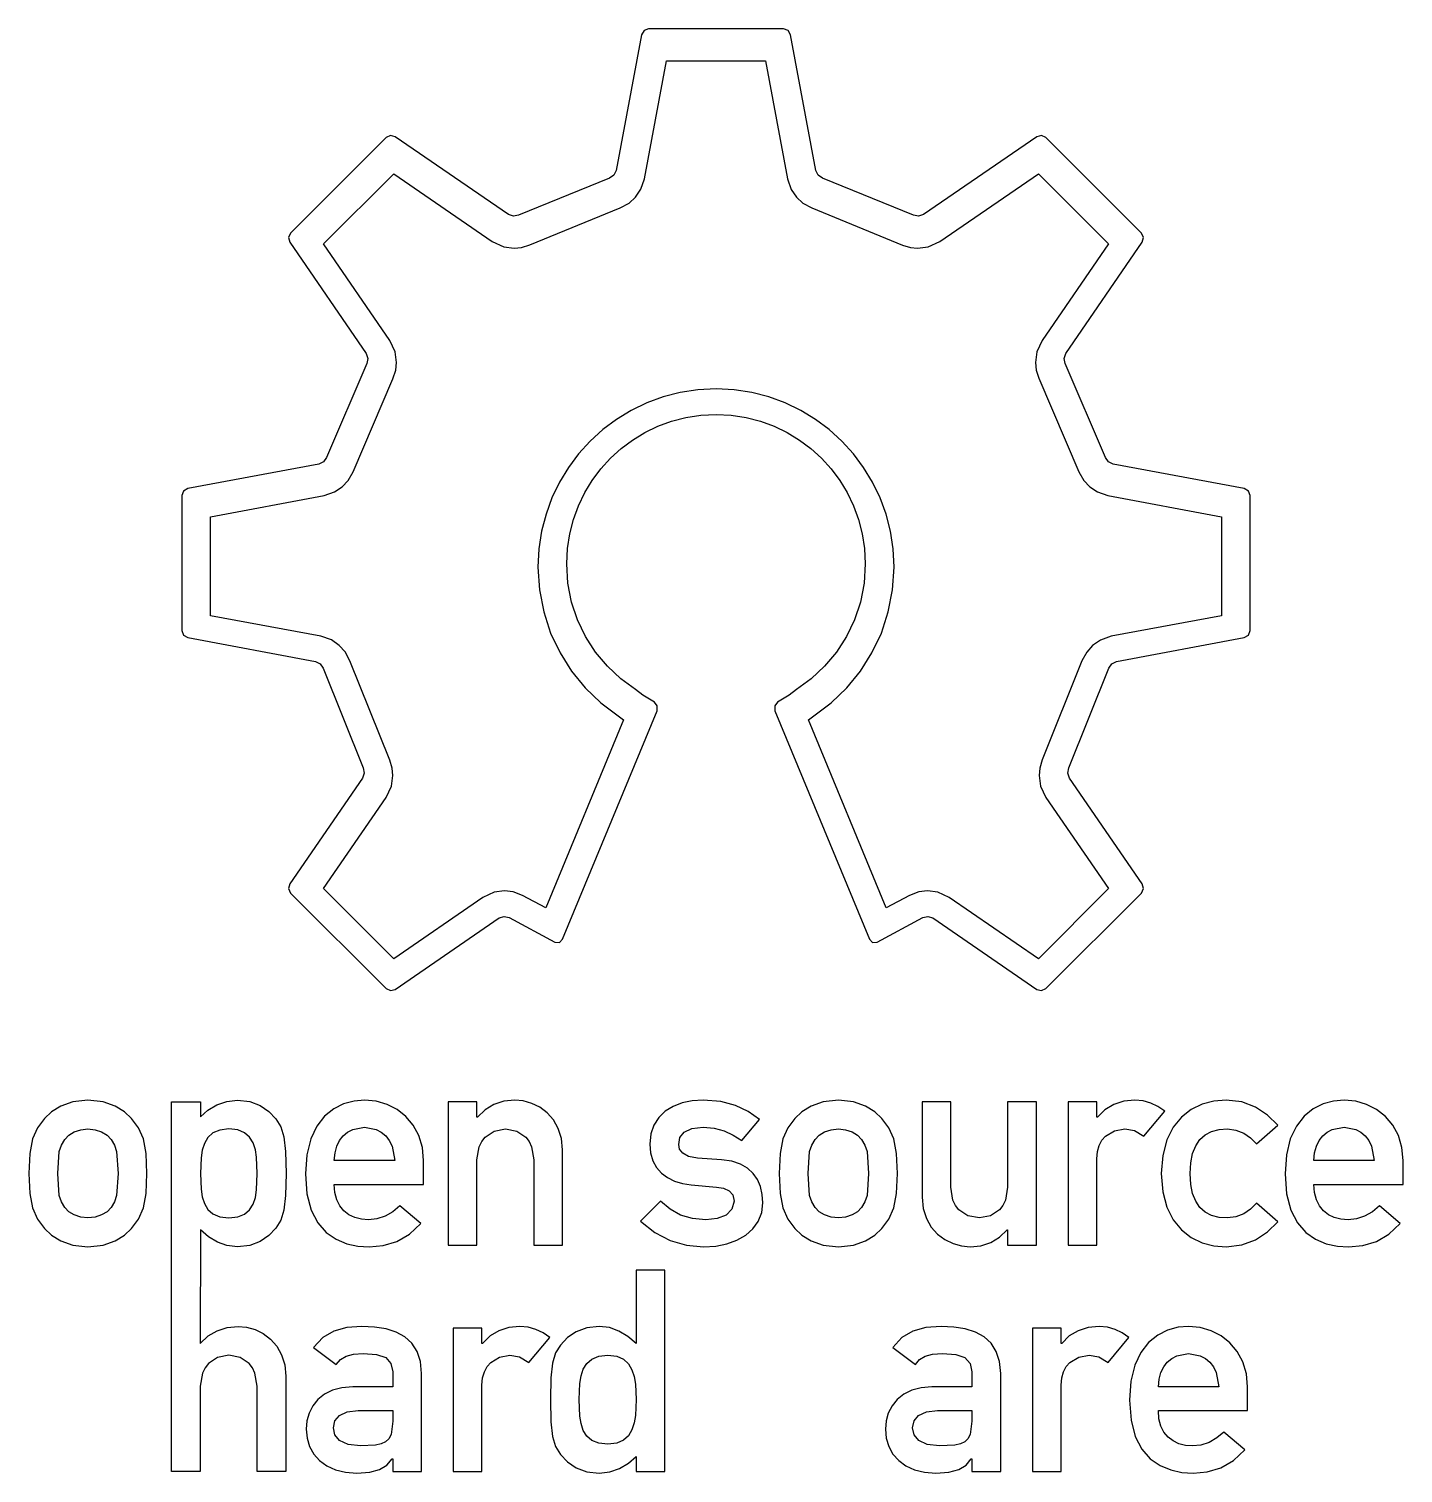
# Model space of a CAD drawing. Extents: x 0 to 172, y 0 to 181.
import ezdxf

# ---------------------------------------------------------------- set-up
doc = ezdxf.new("R2010")
doc.units = 0
doc.layers.get('0').update_dxf_attribs({"linetype": 'CONTINUOUS'})

msp = doc.modelspace()

# ---------------------------------------------------------------- linework, layer by layer
at = {"color": 7}
for points in [[(152.336, 123.39), (135.897, 126.447), (135.311125, 126.748875), (134.924, 127.284), (129.885, 139.04), (129.7675, 139.684875), (129.965, 140.311), (139.543, 154.271), (139.68475, 154.856625), (139.438, 155.407), (127.475, 167.37), (126.925125, 167.6175), (126.34, 167.475), (112.135, 157.727), (111.507375, 157.526875), (110.858, 157.635), (99.462, 162.3), (98.925375, 162.678625), (98.622, 163.262), (95.457, 180.265), (95.14375, 180.779875), (94.58, 180.994), (77.66, 180.994), (77.097125, 180.779875), (76.784, 180.265), (73.62, 163.262), (73.317, 162.678625), (72.78, 162.3), (61.383, 157.635), (60.732875, 157.526875), (60.106, 157.727), (45.902, 167.475), (45.315625, 167.6175), (44.766, 167.37), (32.802, 155.407), (32.554875, 154.856625), (32.697, 154.271), (42.276, 140.311), (42.471875, 139.684875), (42.355, 139.04), (37.315, 127.284), (36.929, 126.748875), (36.342, 126.447), (19.904, 123.39), (19.38875, 123.0755), (19.175, 122.512), (19.176, 105.593), (19.390125, 105.028375), (19.905, 104.715), (35.94, 101.731), (36.520625, 101.428), (36.892, 100.888), (41.898, 88.383), (42.004625, 87.732875), (41.803, 87.106), (32.695, 73.833), (32.55325, 73.246875), (32.8, 72.696), (44.765, 60.733), (45.314625, 60.487), (45.901, 60.628), (58.939, 69.577), (59.558375, 69.761625), (60.189, 69.62), (65.939, 66.55), (66.4895, 66.512875), (66.884, 66.898), (78.74, 95.545), (78.755375, 96.142), (78.392, 96.616), (76.953, 97.497), (76.043, 98.194), (74.18158, 99.553977), (72.503828, 101.12775), (71.029631, 102.895586), (69.778875, 104.83775), (68.771447, 106.934508), (68.027234, 109.166125), (67.566123, 111.512867), (67.408, 113.955), (67.504612, 115.868124), (67.788174, 117.725977), (68.249278, 119.519153), (68.878516, 121.23825), (69.666478, 122.873862), (70.603756, 124.416586), (71.680941, 125.857017), (72.888625, 127.18575), (74.217399, 128.393382), (75.657854, 129.470508), (77.200581, 130.407724), (78.836172, 131.195625), (80.555218, 131.824808), (82.348311, 132.285867), (84.206041, 132.569399), (86.119, 132.666), (88.031948, 132.569399), (89.889646, 132.285867), (91.68269, 131.824808), (93.401672, 131.195625), (95.037187, 130.407724), (96.57983, 129.470508), (98.020195, 128.393382), (99.348875, 127.18575), (100.556466, 125.857017), (101.633561, 124.416586), (102.570754, 122.873862), (103.358641, 121.23825), (103.987814, 119.519153), (104.448869, 117.725977), (104.7324, 115.868124), (104.829, 113.955), (104.670918, 111.512867), (104.209906, 109.166125), (103.465816, 106.934508), (102.4585, 104.83775), (101.207809, 102.895586), (99.733594, 101.12775), (98.055707, 99.553977), (96.194, 98.194), (95.286, 97.497), (93.847, 96.616), (93.48475, 96.142), (93.499, 95.545), (105.354, 66.897), (105.748125, 66.51225), (106.299, 66.549), (112.049, 69.619), (112.68, 69.761), (113.299, 69.576), (126.338, 60.627), (126.923875, 60.486), (127.473, 60.732), (139.438, 72.695), (139.6855, 73.245875), (139.543, 73.832), (130.434, 87.105), (130.233625, 87.731875), (130.34, 88.382), (135.346, 100.887), (135.716875, 101.427), (136.297, 101.73), (152.332, 104.714), (152.8465, 105.027375), (153.061, 105.592), (153.063, 122.511), (152.849875, 123.075375), (152.336, 123.39)], [(149.462, 107.443), (135.64, 104.871), (134.310625, 104.407625), (133.327, 103.72), (132.58425, 102.90075), (131.99, 101.786), (127.019, 89.371), (126.707375, 88.346), (126.629, 87.447), (126.804875, 86.104125), (127.469, 84.666), (135.303, 73.25), (126.521, 64.469), (115.337, 72.145), (113.936125, 72.792125), (112.632, 72.963), (111.53375, 72.841375), (110.356, 72.395), (110.355, 72.395), (107.452, 70.844), (97.708, 94.391), (98.376, 94.919), (100.544158, 96.541598), (102.498016, 98.412656), (104.214521, 100.508949), (105.670625, 102.80725), (106.843275, 105.284332), (107.709422, 107.916969), (108.246014, 110.681934), (108.43, 113.556), (108.314503, 115.837485), (107.976229, 118.052973), (107.426375, 120.191263), (106.676141, 122.241156), (105.736725, 124.191452), (104.619326, 126.030949), (103.335143, 127.748449), (101.895375, 129.33275), (100.31122, 130.772653), (98.593877, 132.056957), (96.754545, 133.174462), (94.804422, 134.113969), (92.754707, 134.864276), (90.6166, 135.414184), (88.401298, 135.752492), (86.12, 135.868), (83.838867, 135.752492), (81.623684, 135.414184), (79.485651, 134.864276), (77.435969, 134.113969), (75.485837, 133.174462), (73.646457, 132.056957), (71.929028, 130.772653), (70.34475, 129.33275), (68.904824, 127.748449), (67.620449, 126.030949), (66.502827, 124.191452), (65.563156, 122.241156), (64.812638, 120.191263), (64.262473, 118.052973), (63.92386, 115.837485), (63.808, 113.556), (63.992605, 110.681977), (64.529594, 107.917125), (65.395973, 105.284648), (66.56875, 102.80775), (68.024934, 100.509633), (69.741531, 98.4135), (71.695551, 96.542555), (73.864, 94.92), (74.532, 94.392), (64.789, 70.844), (61.886, 72.395), (60.694125, 72.844), (59.605, 72.963), (58.295625, 72.7905), (56.897, 72.141), (45.72, 64.469), (36.936, 73.25), (44.771, 84.67), (45.431875, 86.10425), (45.609, 87.447), (45.52675, 88.356375), (45.221, 89.367), (40.242, 101.809), (39.64625, 102.91425), (38.908, 103.724), (37.9235, 104.408625), (36.588, 104.872), (22.777, 107.442), (22.776, 119.861), (37, 122.51), (38.30575, 122.9605), (39.277, 123.621), (40.013375, 124.39925), (40.623, 125.467), (40.625, 125.466), (45.635, 137.156), (45.979, 138.211125), (46.074, 139.192), (45.903, 140.512125), (45.255, 141.935), (36.939, 154.052), (45.721, 162.834), (58.069, 154.359), (59.506625, 153.698), (60.843, 153.526), (61.75575, 153.6065), (62.769, 153.915), (74.123, 158.562), (75.228375, 159.1705), (76.03, 159.914), (76.699125, 160.88625), (77.156, 162.19), (79.91, 176.994), (92.328, 176.994), (95.08, 162.204), (95.541125, 160.884875), (96.21, 159.913), (97.016125, 159.165875), (98.129, 158.556), (109.485, 153.907), (110.48475, 153.603875), (111.393, 153.522), (112.72675, 153.6955), (114.167, 154.355), (126.519, 162.833), (135.3, 154.05), (126.995, 141.947), (126.335, 140.525), (126.161, 139.19), (126.251625, 138.23575), (126.574, 137.22), (131.612, 125.464), (131.613, 125.464), (132.2245, 124.395875), (132.962, 123.618), (133.928875, 122.959), (135.234, 122.507), (149.462, 119.861)], [(0, 37.569), (0.110016, 35.060906), (0.455625, 33.2265), (1.060172, 31.836844), (1.947, 30.663), (2.824375, 29.84025), (3.99725, 29.10075), (5.50875, 28.567125), (7.402, 28.362), (9.294672, 28.567125), (10.805875, 29.10075), (11.978641, 29.84025), (12.856, 30.663), (13.742984, 31.836984), (14.347875, 33.226875), (14.693828, 35.061328), (14.804, 37.569), (14.693828, 40.057281), (14.347875, 41.88125), (13.742984, 43.266844), (12.856, 44.44), (11.978641, 45.263063), (10.805875, 46.00325), (9.294672, 46.537562), (7.402, 46.743), (5.50875, 46.537562), (3.99725, 46.00325), (2.824375, 45.263062), (1.947, 44.44), (1.060172, 43.266422), (0.455625, 41.880875), (0.110016, 40.057141)], [(17.873, 0.213), (17.873, 46.529), (21.499, 46.529), (21.499, 44.652), (22.443375, 45.501687), (23.5535, 46.162), (24.796375, 46.589812), (26.139, 46.742), (27.67325, 46.565969), (28.9855, 46.07775), (30.07875, 45.337156), (30.956, 44.404), (31.573141, 43.415203), (31.964625, 42.150875), (32.170297, 40.295359), (32.23, 37.533), (32.170297, 34.79175), (31.964625, 32.94675), (31.573141, 31.686375), (30.956, 30.699), (30.07875, 29.765844), (28.9855, 29.02525), (27.67325, 28.537031), (26.139, 28.361), (24.826188, 28.513734), (23.633, 28.945375), (22.532813, 29.616078), (21.499, 30.486), (21.486, 16.256), (22.466469, 17.185406), (23.593, 17.8495), (24.852281, 18.248094), (26.231, 18.381), (27.2915, 18.280234), (28.346563, 17.979875), (29.354281, 17.482828), (30.27275, 16.792), (31.060063, 15.910297), (31.674312, 14.840625), (32.073594, 13.585891), (32.216, 12.149), (32.216, 0.213), (28.604, 0.213), (28.604, 10.908), (28.334484, 12.542766), (28.015643, 13.204107), (27.590125, 13.755375), (26.467203, 14.509547), (25.062, 14.769), (23.636719, 14.509547), (22.50375, 13.755375), (22.075887, 13.204107), (21.755906, 12.542766), (21.486, 10.908), (21.486, 0.213)], [(49.469, 36.188), (49.469, 39.163), (49.313656, 40.821178), (48.870312, 42.305297), (48.173, 43.600861), (47.25575, 44.693375), (46.152594, 45.568342), (44.897563, 46.211266), (43.524687, 46.60765), (42.068, 46.743), (40.753102, 46.631922), (39.446687, 46.279625), (38.20018, 45.657516), (37.065, 44.737), (36.09257, 43.489484), (35.334312, 41.886375), (34.841648, 39.899078), (34.666, 37.499), (34.857314, 34.991834), (35.393078, 32.964234), (36.216021, 31.371424), (37.268875, 30.168625), (38.494369, 29.311061), (39.835234, 28.753953), (41.234201, 28.452525), (42.634, 28.362), (44.413906, 28.526906), (46.11375, 29.04375), (47.693969, 29.945719), (49.115, 31.266), (46.494, 33.496), (45.626109, 32.761531), (44.648625, 32.21625), (43.611328, 31.876844), (42.564, 31.76), (41.667805, 31.82968), (40.848062, 32.038437), (40.118039, 32.385852), (39.491, 32.8715), (38.980211, 33.494961), (38.598937, 34.255812), (38.360445, 35.153633), (38.278, 36.188)], [(52.552, 28.575), (56.164, 28.575), (56.164, 39.268), (56.434063, 40.902766), (56.754203, 41.564107), (57.18225, 42.115375), (58.315562, 42.869547), (59.741, 43.129), (61.146203, 42.869547), (62.269125, 42.115375), (62.694643, 41.564107), (63.013484, 40.902766), (63.283, 39.268), (63.283, 28.575), (66.895, 28.575), (66.895, 40.509), (66.752594, 41.946551), (66.353312, 43.201781), (65.739063, 44.271809), (64.95175, 45.15375), (64.033281, 45.844723), (63.025562, 46.341844), (61.9705, 46.64223), (60.91, 46.743), (59.53225, 46.610094), (58.2805, 46.2115), (57.175, 45.547406), (56.236, 44.618), (56.164, 44.618), (56.164, 46.53), (52.552, 46.53), (52.552, 28.575)], [(76.662, 31.584), (78.458844, 30.169156), (80.38525, 29.1625), (82.424531, 28.560844), (84.56, 28.361), (86.079389, 28.454561), (87.485047, 28.731109), (88.749588, 29.184447), (89.845625, 29.808375), (90.745771, 30.596693), (91.422641, 31.543203), (91.848846, 32.641705), (91.997, 33.886), (91.925883, 34.930271), (91.706687, 35.901734), (91.330648, 36.783736), (90.789, 37.559625), (90.072977, 38.212748), (89.173812, 38.726453), (88.082742, 39.084088), (86.791, 39.269), (83.816, 39.48), (82.683469, 39.696563), (81.95275, 40.092), (81.560656, 40.606688), (81.444, 41.181), (81.601672, 42.040781), (82.121125, 42.72525), (83.072016, 43.177594), (84.524, 43.341), (85.899922, 43.220219), (87.132875, 42.88025), (88.265891, 42.354656), (89.342, 41.677), (91.572, 44.296), (90.166984, 45.305781), (88.566125, 46.0765), (86.705953, 46.568219), (84.523, 46.741), (83.147553, 46.653223), (81.878734, 46.390719), (80.740205, 45.95473), (79.755625, 45.3465), (78.948654, 44.56727), (78.342953, 43.618281), (77.962182, 42.500777), (77.83, 41.216), (77.930168, 40.122734), (78.219594, 39.154625), (78.68166, 38.314203), (79.29975, 37.604), (80.057246, 37.026547), (80.937531, 36.584375), (81.923988, 36.280016), (83, 36.116), (86.188, 35.833), (87.054672, 35.691281), (87.751375, 35.38625), (88.215391, 34.861844), (88.384, 34.062), (88.119266, 33.059953), (87.382875, 32.340375), (86.261547, 31.906359), (84.842, 31.761), (83.159906, 31.906219), (81.69025, 32.34), (80.379969, 33.059531), (79.176, 34.062)], [(94.051, 37.569), (94.161328, 35.060906), (94.507625, 33.2265), (95.112859, 31.836844), (96, 30.663), (96.877203, 29.84025), (98.049625, 29.10075), (99.560484, 28.567125), (101.453, 28.362), (103.346672, 28.567125), (104.858125, 29.10075), (106.030766, 29.84025), (106.908, 30.663), (107.794828, 31.836984), (108.399375, 33.226875), (108.744984, 35.061328), (108.855, 37.569), (108.744984, 40.057281), (108.399375, 41.88125), (107.794828, 43.266844), (106.908, 44.44), (106.030766, 45.263063), (104.858125, 46.00325), (103.346672, 46.537562), (101.453, 46.743), (99.560484, 46.537562), (98.049625, 46.00325), (96.877203, 45.263062), (96, 44.44), (95.112859, 43.266422), (94.507625, 41.880875), (94.161328, 40.057141)], [(111.939, 34.594), (112.081518, 33.157109), (112.481391, 31.902375), (113.0971, 30.832703), (113.887125, 29.951), (114.809947, 29.260172), (115.824047, 28.763125), (116.887904, 28.462766), (117.96, 28.362), (119.316531, 28.494906), (120.55775, 28.8935), (121.659844, 29.557594), (122.599, 30.487), (122.669, 30.487), (122.669, 28.573), (126.28, 28.573), (126.28, 46.53), (122.669, 46.53), (122.669, 35.835), (122.399469, 34.201078), (122.08059, 33.539771), (121.655, 32.988375), (120.531781, 32.233734), (119.126, 31.974), (117.701141, 32.233734), (116.568125, 32.988375), (116.14015, 33.539771), (115.820047, 34.201078), (115.55, 35.835), (115.55, 46.53), (111.939, 46.53), (111.939, 34.594)], [(130.242, 28.575), (133.855, 28.575), (133.855, 39.376), (133.932969, 40.289818), (134.153625, 41.068297), (134.497094, 41.715596), (134.9435, 42.235875), (136.065625, 42.912016), (137.361, 43.13), (138.5745, 42.926375), (139.734, 42.245), (142.355, 45.362), (141.508703, 45.936375), (140.610375, 46.37125), (139.645859, 46.64675), (138.601, 46.743), (137.223078, 46.610094), (135.970875, 46.2115), (134.864734, 45.547406), (133.925, 44.618), (133.855, 44.618), (133.855, 46.53), (130.242, 46.53), (130.242, 28.575)], [(153.859, 33.85), (153.124922, 33.0935), (152.261375, 32.49975), (151.285141, 32.111875), (150.213, 31.973), (149.168264, 32.052197), (148.242484, 32.294203), (147.441932, 32.705639), (146.772875, 33.293125), (146.241584, 34.063283), (145.854328, 35.022734), (145.617377, 36.1781), (145.537, 37.536), (145.617336, 38.904707), (145.854188, 40.068031), (146.24132, 41.033027), (146.7725, 41.80675), (147.441492, 42.396254), (148.242063, 42.808594), (149.167977, 43.050824), (150.213, 43.13), (151.285281, 42.991125), (152.26175, 42.60325), (153.125344, 42.0095), (153.859, 41.253), (156.515, 43.626), (155.234453, 44.875359), (153.730875, 45.862125), (152.008109, 46.510078), (150.07, 46.743), (148.530525, 46.617516), (147.049516, 46.230562), (145.672217, 45.566391), (144.443875, 44.60925), (143.409736, 43.343391), (142.615047, 41.753062), (142.105053, 39.822516), (141.925, 37.536), (142.105053, 35.259803), (142.615047, 33.337172), (143.409736, 31.752674), (144.443875, 30.490875), (145.672217, 29.536342), (147.049516, 28.873641), (148.530525, 28.487338), (150.07, 28.362), (152.008672, 28.595031), (153.731625, 29.243), (155.235016, 30.229219), (156.515, 31.477)], [(172.238, 36.188), (172.238, 39.163), (172.082531, 40.821178), (171.638875, 42.305297), (170.941156, 43.600861), (170.0235, 44.693375), (168.920031, 45.568342), (167.664875, 46.211266), (166.292156, 46.60765), (164.836, 46.743), (163.520814, 46.631922), (162.214266, 46.279625), (160.96774, 45.657516), (159.832625, 44.737), (158.860307, 43.489484), (158.102172, 41.886375), (157.609607, 39.899078), (157.434, 37.499), (157.625316, 34.991834), (158.161094, 32.964234), (158.984074, 31.371424), (160.037, 30.168625), (161.262613, 29.311061), (162.603656, 28.753953), (164.002871, 28.452525), (165.403, 28.362), (167.182609, 28.526906), (168.882625, 29.04375), (170.462828, 29.945719), (171.883, 31.266), (169.262, 33.496), (168.393687, 32.761531), (167.41625, 32.21625), (166.379188, 31.876844), (165.332, 31.76), (164.435848, 31.82968), (163.616219, 32.038437), (162.886355, 32.385852), (162.2595, 32.8715), (161.748895, 33.494961), (161.367781, 34.255812), (161.129402, 35.153633), (161.047, 36.188)], [(11.191, 37.534), (11.000875, 34.798125), (10.728203, 33.988141), (10.306, 33.284), (9.802047, 32.765281), (9.119125, 32.3495), (8.303641, 32.073219), (7.402, 31.973), (6.499797, 32.073078), (5.684125, 32.349125), (5.001391, 32.764859), (4.498, 33.284), (4.075641, 33.988687), (3.802625, 34.8025), (3.612, 37.569), (3.802625, 40.305625), (4.075641, 41.115703), (4.498, 41.819), (5.001391, 42.337719), (5.684125, 42.7535), (6.499797, 43.029781), (7.402, 43.13), (8.303641, 43.029922), (9.119125, 42.753875), (9.802047, 42.338141), (10.306, 41.819), (10.728203, 41.115156), (11.000875, 40.30125)], [(25.041, 31.973), (26.170871, 32.098664), (27.034281, 32.4535), (27.666926, 33.004273), (28.1045, 33.71775), (28.382699, 34.560695), (28.537219, 35.499875), (28.618, 37.534), (28.537219, 39.589203), (28.382699, 40.534639), (28.1045, 41.381625), (27.666926, 42.097408), (27.034281, 42.649234), (26.170871, 43.00435), (25.041, 43.13), (23.922969, 42.997049), (23.068375, 42.624203), (22.441969, 42.050475), (22.0085, 41.314875), (21.732719, 40.456416), (21.579375, 39.514109), (21.499, 37.534), (21.579234, 35.574125), (21.732455, 34.638039), (22.008125, 33.78375), (22.441529, 33.05068), (23.067953, 32.47825), (23.922682, 32.105883)], [(38.278, 39.162), (38.374078, 40.125131), (38.601312, 40.966422), (38.948078, 41.683846), (39.40275, 42.275375), (39.953703, 42.738982), (40.589312, 43.072641), (42.068, 43.342), (43.541609, 43.072641), (44.172752, 42.738982), (44.719625, 42.275375), (45.171857, 41.683846), (45.519078, 40.966422), (45.857, 39.162)], [(105.242, 37.534), (105.05225, 34.798125), (104.779625, 33.988141), (104.357, 33.284), (103.853609, 32.765281), (103.170875, 32.3495), (102.355203, 32.073219), (101.453, 31.973), (100.551672, 32.073078), (99.736125, 32.349125), (99.053516, 32.764859), (98.551, 33.284), (98.128062, 33.988687), (97.85475, 34.8025), (97.664, 37.569), (97.85475, 40.305625), (98.128062, 41.115703), (98.551, 41.819), (99.053516, 42.337719), (99.736125, 42.7535), (100.551672, 43.029781), (101.453, 43.13), (102.355203, 43.029922), (103.170875, 42.753875), (103.853609, 42.338141), (104.357, 41.819), (104.779625, 41.115156), (105.05225, 40.30125)], [(161.047, 39.162), (161.142748, 40.125131), (161.369734, 40.966422), (161.716322, 41.683846), (162.170875, 42.275375), (162.721756, 42.738982), (163.357328, 43.072641), (164.836, 43.342), (166.309469, 43.072641), (166.940488, 42.738982), (167.48725, 42.275375), (167.939418, 41.683846), (168.286656, 40.966422), (168.625, 39.162)], [(76.095, 0.213), (79.707, 0.213), (79.707, 25.43), (76.095, 25.43), (76.095, 16.256), (75.061187, 17.125922), (73.961, 17.796625), (72.767813, 18.228266), (71.455, 18.381), (69.920484, 18.20525), (68.608625, 17.7175), (67.515953, 16.977), (66.639, 16.043), (66.021281, 15.055875), (65.6295, 13.79575), (65.423719, 11.95025), (65.364, 9.207), (65.423719, 6.445797), (65.6295, 4.590875), (66.021281, 3.326766), (66.639, 2.338), (67.515953, 1.404844), (68.608625, 0.66425), (69.920484, 0.176031), (71.455, 0), (72.797766, 0.152469), (74.040875, 0.58075), (75.151047, 1.241156), (76.095, 2.09)], [(45.597, 0.213), (49.21, 0.213), (49.21, 12.467), (49.070471, 13.991863), (48.664891, 15.258281), (48.012771, 16.283246), (47.133625, 17.08375), (46.046963, 17.676785), (44.772297, 18.079344), (43.329139, 18.308418), (41.737, 18.381), (39.849266, 18.240625), (38.217375, 17.78825), (36.831297, 16.977), (35.681, 15.76), (38.514, 13.6), (39.050031, 14.249359), (39.749, 14.676625), (40.680469, 14.911328), (41.914, 14.983), (43.580016, 14.862078), (44.724875, 14.468625), (45.385047, 13.756609), (45.597, 12.68), (45.597, 10.803), (40.603, 10.803), (39.243691, 10.69234), (38.061594, 10.376156), (37.057949, 9.878145), (36.234, 9.222), (35.590988, 8.431418), (35.130156, 7.530094), (34.852746, 6.541723), (34.76, 5.49), (34.868234, 4.359182), (35.187688, 3.317203), (35.710484, 2.383154), (36.42875, 1.576125), (37.334609, 0.915205), (38.420188, 0.419484), (39.677609, 0.108053), (41.099, 0), (42.717297, 0.107828), (43.950375, 0.438125), (44.864516, 1.001109), (45.526, 1.807), (45.597, 1.807)], [(53.178, 0.213), (56.79, 0.213), (56.79, 11.016), (56.868053, 11.929244), (57.088922, 12.707453), (57.432674, 13.354717), (57.879375, 13.875125), (59.001891, 14.551734), (60.297, 14.77), (61.510125, 14.566125), (62.67, 13.883), (65.29, 17), (64.444547, 17.574375), (63.546125, 18.00925), (62.581141, 18.28475), (61.536, 18.381), (60.158234, 18.248094), (58.906375, 17.8495), (57.800578, 17.185406), (56.861, 16.256), (56.79, 16.256), (56.79, 18.168), (53.178, 18.168)], [(118.186, 0.213), (121.799, 0.213), (121.799, 12.467), (121.65943, 13.991863), (121.25375, 15.258281), (120.601508, 16.283246), (119.72225, 17.08375), (118.635523, 17.676785), (117.360875, 18.079344), (115.917852, 18.308418), (114.326, 18.381), (112.438531, 18.240625), (110.80625, 17.78825), (109.419594, 16.977), (108.269, 15.76), (111.103, 13.6), (111.638719, 14.249359), (112.337, 14.676625), (113.267781, 14.911328), (114.501, 14.983), (116.167594, 14.862078), (117.31275, 14.468625), (117.973031, 13.756609), (118.185, 12.68), (118.185, 10.803), (113.191, 10.803), (111.831936, 10.69234), (110.649859, 10.376156), (109.646072, 9.878145), (108.821875, 9.222), (108.178568, 8.431418), (107.717453, 7.530094), (107.43983, 6.541723), (107.347, 5.49), (107.455277, 4.359182), (107.774844, 3.317203), (108.297801, 2.383154), (109.01625, 1.576125), (109.922293, 0.915205), (111.008031, 0.419484), (112.265566, 0.108053), (113.687, 0), (115.304891, 0.107828), (116.538125, 0.438125), (117.452797, 1.001109), (118.115, 1.807), (118.185, 1.807), (118.185, 0.213)], [(125.768, 0.213), (129.379, 0.213), (129.379, 11.016), (129.456969, 11.929244), (129.677625, 12.707453), (130.021094, 13.354717), (130.4675, 13.875125), (131.589625, 14.551734), (132.885, 14.77), (134.0985, 14.566125), (135.258, 13.883), (137.879, 17), (137.033266, 17.574375), (136.134375, 18.00925), (135.169297, 18.28475), (134.125, 18.381), (132.747391, 18.248094), (131.495875, 17.8495), (130.390422, 17.185406), (129.451, 16.256), (129.379, 16.256), (129.379, 18.168), (125.768, 18.168), (125.768, 0.213)], [(152.748, 7.827), (152.748, 10.804), (152.592699, 12.461518), (152.149469, 13.945141), (151.452316, 15.24035), (150.53525, 16.332625), (149.432277, 17.207447), (148.177406, 17.850297), (146.804645, 18.246654), (145.348, 18.382), (144.033389, 18.271008), (142.727109, 17.918938), (141.480619, 17.297148), (140.345375, 16.377), (139.372834, 15.129852), (138.614453, 13.527063), (138.121689, 11.539992), (137.946, 9.14), (138.137316, 6.632174), (138.673094, 4.604078), (139.496074, 3.010912), (140.549, 1.807875), (141.774613, 0.950166), (143.115656, 0.392984), (144.514871, 0.091529), (145.915, 0.001), (147.694328, 0.165906), (149.393875, 0.68275), (150.973984, 1.584719), (152.395, 2.905), (149.774, 5.137), (148.905406, 4.401688), (147.9275, 3.8565), (146.890344, 3.517563), (145.844, 3.401), (144.947848, 3.470676), (144.128219, 3.679406), (143.398355, 4.026746), (142.7715, 4.51225), (142.260895, 5.135473), (141.879781, 5.895969), (141.641402, 6.793293), (141.559, 7.827)], [(72.553, 14.77), (73.671318, 14.637031), (74.526047, 14.264438), (75.152471, 13.691688), (75.585875, 12.95825), (75.861545, 12.103594), (76.014766, 11.167188), (76.095, 9.207), (76.014766, 7.227203), (75.861545, 6.285217), (75.585875, 5.427125), (75.152471, 4.691893), (74.526047, 4.118484), (73.671318, 3.745865), (72.553, 3.613), (71.423129, 3.738646), (70.559719, 4.093734), (69.927074, 4.645486), (69.4895, 5.361125), (69.211301, 6.207873), (69.056781, 7.152953), (68.976, 9.207), (69.056781, 11.242281), (69.211301, 12.181816), (69.4895, 13.025), (69.927074, 13.738621), (70.559719, 14.289469), (71.423129, 14.644332)], [(141.559, 10.803), (141.654748, 11.765557), (141.881734, 12.606578), (142.228322, 13.323967), (142.682875, 13.915625), (143.233756, 14.379455), (143.869328, 14.713359), (145.348, 14.983), (146.82175, 14.713359), (147.453016, 14.379455), (148, 13.915625), (148.452297, 13.323967), (148.7995, 12.606578), (149.137, 10.803)], [(45.597, 6.518), (45.3895, 4.850141), (45.11332, 4.301732), (44.70725, 3.909875), (44.160086, 3.649221), (43.460625, 3.494422), (41.56, 3.401), (39.997531, 3.585891), (38.943, 4.082875), (38.346719, 4.805422), (38.159, 5.667), (38.347219, 6.557891), (38.92075, 7.239625), (39.892906, 7.675547), (41.277, 7.829), (45.597, 7.829), (45.597, 6.518)], [(118.186, 6.518), (117.9785, 4.850141), (117.70232, 4.301732), (117.29625, 3.909875), (116.749086, 3.649221), (116.049625, 3.494422), (114.149, 3.401), (112.587109, 3.585891), (111.532875, 4.082875), (110.936703, 4.805422), (110.749, 5.667), (110.937203, 6.557891), (111.510625, 7.239625), (112.482484, 7.675547), (113.866, 7.829), (118.186, 7.829)]]:
    msp.add_lwpolyline(points, close=True, dxfattribs=at)

doc.saveas('drawing.dxf')
